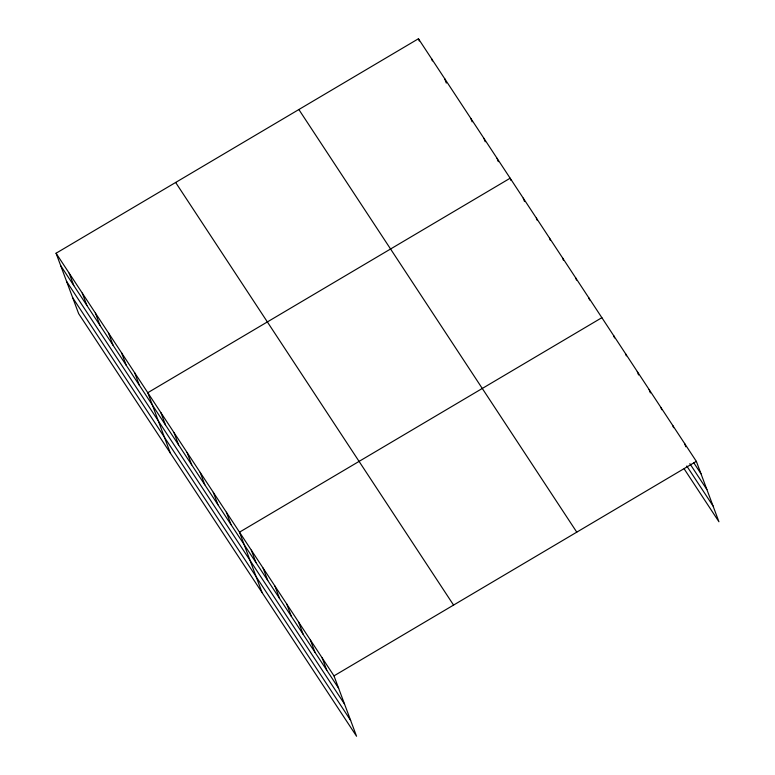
<?xml version="1.0" encoding="UTF-8"?>
<svg xmlns="http://www.w3.org/2000/svg" width="775" height="775" viewBox="0 0 775 775"><rect width="100%" height="100%" fill="white"/><g stroke="black" fill="none" stroke-linecap="round" stroke-linejoin="round"><path stroke-width="1.16" d="M56.062 253.241L333.986 675.868L356.558 736.25L78.643 313.633L56.062 253.241L418.442 38.75L696.357 461.367L718.938 521.759L684.16 468.865M601.865 317.682L239.494 532.173L262.066 592.555M333.986 675.868L696.357 461.367M693.77 462.772L700.988 473.757M689.847 463.653L706.907 489.597M686.766 465.998L713.01 505.91M298.859 109.537L576.774 532.154M175.644 182.464L453.569 605.081M60.692 265.631L338.617 688.248M66.621 281.47L344.536 704.087M72.724 297.794L350.639 720.411M684.548 443.407L685.807 446.787M672.739 425.446L673.572 427.693M660.92 407.485L661.763 409.733M649.111 389.525L650.37 392.906M637.302 371.564L638.561 374.935M625.483 353.603L626.326 355.851M613.674 335.643L614.517 337.89M588.768 297.755L589.601 300.002M575.66 277.828L576.503 280.085M562.563 257.91L563.396 260.158M549.456 237.983L550.298 240.24M536.358 218.066L537.201 220.313M523.251 198.138L524.52 201.519M510.996 180.468L510.153 178.211L147.783 392.712L170.355 453.094M497.046 158.294L498.315 161.665M483.949 138.367L485.208 141.748M470.842 118.439L472.111 121.82M444.637 78.595L446.323 83.099M431.539 58.677L432.382 60.925M418.442 38.75L419.275 40.998M322.177 657.907L326.808 670.288M310.358 639.947L314.989 652.327M298.549 621.976L303.18 634.367M286.74 604.016L291.371 616.406M274.931 586.055L279.562 598.445M263.113 568.094L267.743 580.485M251.303 550.134L255.934 562.524M226.387 512.246L231.018 524.636M213.29 492.328L217.92 504.709M200.182 472.401L204.813 484.792M187.085 452.484L191.716 464.864M173.987 432.557L178.608 444.937M160.88 412.629L165.511 425.02M134.676 372.785L139.306 385.175M121.578 352.867L126.209 365.248M108.471 332.94L113.102 345.321M95.373 313.013L100.004 325.403M82.266 293.095L86.897 305.476M69.169 273.168L73.799 285.549"/></g></svg>
